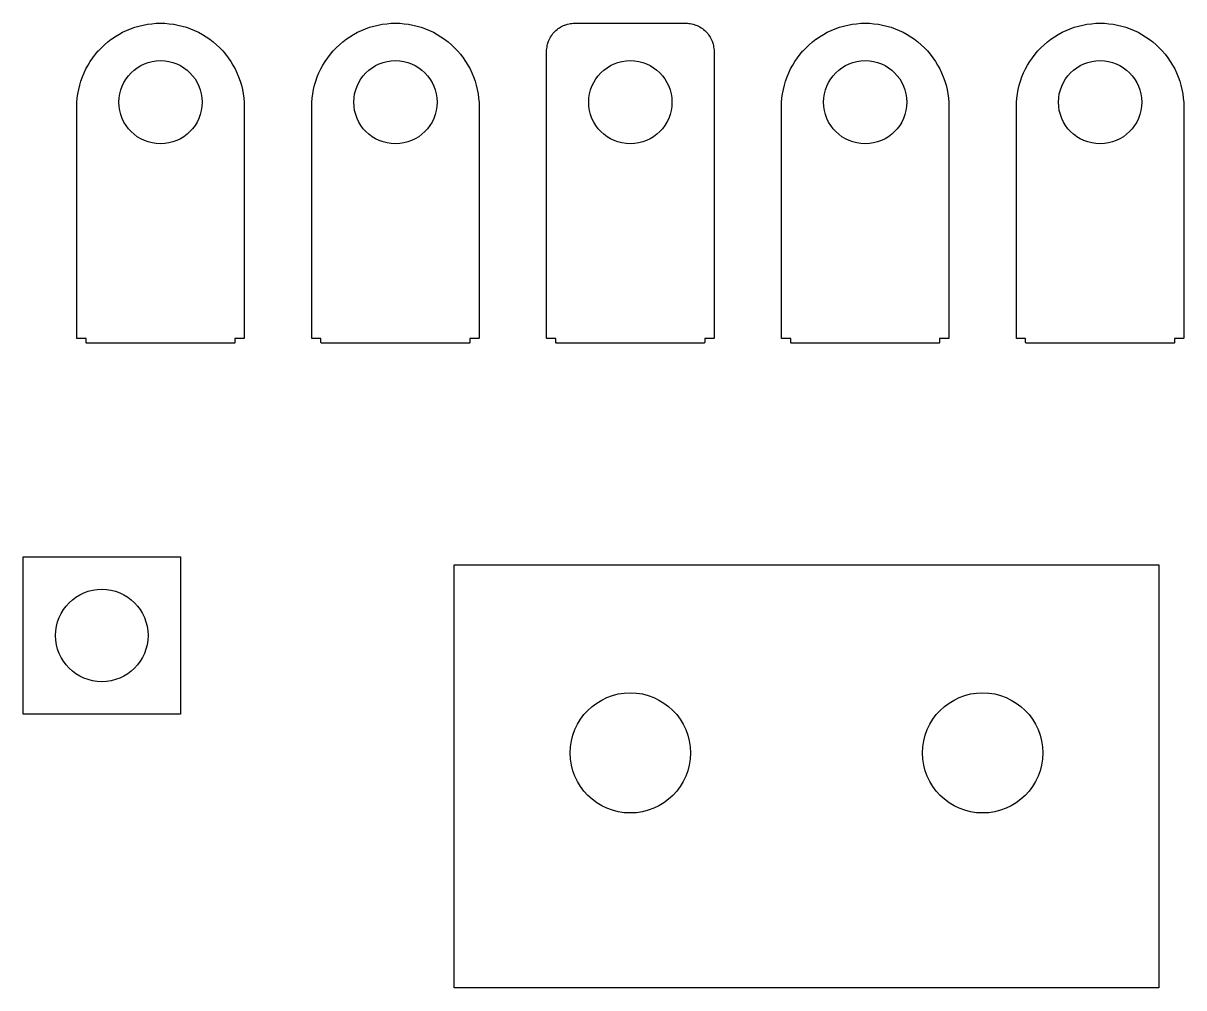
# Model space of a CAD drawing. Extents: x 2.33 to 6.14, y -4.79 to -1.74.
# Drawn here: x 3.8315 to 4.3256, y -4.795 to -4.3844 of the extents above; entities that cross this region are included whole.
import ezdxf

# ---------------------------------------------------------------- set-up
doc = ezdxf.new("R2010")
doc.units = 0
doc.header["$MEASUREMENT"] = 0
doc.layers.add('BLACK', color=7, linetype='CONTINUOUS')
doc.layers.add('WHITE', color=7, linetype='CONTINUOUS')

msp = doc.modelspace()

# ---------------------------------------------------------------- linework, layer by layer
at = {"layer": 'BLACK', "linetype": 'CONTINUOUS'}
for p, q in [((3.87381, -4.38825), (3.87551, -4.38746)), ((3.87551, -4.38746), (3.87721, -4.38675)), ((3.87551, -4.38746), (3.87551, -4.38746)), ((3.87721, -4.38675), (3.87722, -4.38674)), ((3.87722, -4.38674), (3.87899, -4.38611)), ((3.87899, -4.38611), (3.879, -4.38611)), ((3.879, -4.38611), (3.88077, -4.3856)), ((3.88077, -4.3856), (3.88078, -4.3856)), ((3.88078, -4.3856), (3.88259, -4.38516)), ((3.88259, -4.38516), (3.8826, -4.38516)), ((3.8826, -4.38516), (3.88441, -4.38481)), ((3.88441, -4.38481), (3.88442, -4.3848)), ((3.88442, -4.3848), (3.88627, -4.38457)), ((3.88627, -4.38457), (3.88628, -4.38457)), ((3.88628, -4.38457), (3.88813, -4.38441)), ((3.88813, -4.38441), (3.88815, -4.38441)), ((3.88815, -4.38441), (3.89, -4.38437)), ((3.89, -4.38437), (3.89, -4.38437)), ((3.89, -4.38437), (3.89185, -4.38441)), ((3.89185, -4.38441), (3.89187, -4.38441)), ((3.89187, -4.38441), (3.89372, -4.38457)), ((3.89372, -4.38457), (3.89373, -4.38457)), ((3.89373, -4.38457), (3.89558, -4.3848)), ((3.89558, -4.3848), (3.89559, -4.38481)), ((3.89559, -4.38481), (3.8974, -4.38516)), ((3.8974, -4.38516), (3.89741, -4.38516)), ((3.89741, -4.38516), (3.89922, -4.3856)), ((3.89922, -4.3856), (3.89923, -4.3856)), ((3.89923, -4.3856), (3.901, -4.38611)), ((3.901, -4.38611), (3.90101, -4.38611)), ((3.90101, -4.38611), (3.90278, -4.38674)), ((3.90278, -4.38674), (3.90279, -4.38675)), ((3.90279, -4.38675), (3.90449, -4.38746)), ((3.90449, -4.38746), (3.90449, -4.38746)), ((3.90449, -4.38746), (3.90619, -4.38825)), ((3.97381, -4.38825), (3.97551, -4.38746)), ((3.97551, -4.38746), (3.97721, -4.38675)), ((3.97551, -4.38746), (3.97551, -4.38746)), ((3.97721, -4.38675), (3.97722, -4.38674)), ((3.97722, -4.38674), (3.97899, -4.38611)), ((3.97899, -4.38611), (3.979, -4.38611)), ((3.979, -4.38611), (3.98077, -4.3856)), ((3.98077, -4.3856), (3.98078, -4.3856)), ((3.98078, -4.3856), (3.98259, -4.38516)), ((3.98259, -4.38516), (3.9826, -4.38516)), ((3.9826, -4.38516), (3.98441, -4.38481)), ((3.98441, -4.38481), (3.98442, -4.3848)), ((3.98442, -4.3848), (3.98627, -4.38457)), ((3.98627, -4.38457), (3.98628, -4.38457)), ((3.98628, -4.38457), (3.98813, -4.38441)), ((3.98813, -4.38441), (3.98815, -4.38441)), ((3.98815, -4.38441), (3.99, -4.38437)), ((3.99, -4.38437), (3.99, -4.38437)), ((3.99, -4.38437), (3.99185, -4.38441)), ((3.99185, -4.38441), (3.99187, -4.38441)), ((3.99187, -4.38441), (3.99372, -4.38457)), ((3.99372, -4.38457), (3.99373, -4.38457)), ((3.99373, -4.38457), (3.99558, -4.3848)), ((3.99558, -4.3848), (3.99559, -4.38481)), ((3.99559, -4.38481), (3.9974, -4.38516)), ((3.9974, -4.38516), (3.99741, -4.38516)), ((3.99741, -4.38516), (3.99922, -4.3856)), ((3.99922, -4.3856), (3.99923, -4.3856)), ((3.99923, -4.3856), (4.001, -4.38611)), ((4.001, -4.38611), (4.00101, -4.38611)), ((4.00101, -4.38611), (4.00278, -4.38674)), ((4.00278, -4.38674), (4.00279, -4.38675)), ((4.00279, -4.38675), (4.00449, -4.38746)), ((4.00449, -4.38746), (4.00449, -4.38746)), ((4.00449, -4.38746), (4.00619, -4.38825)), ((4.05746, -4.38833), (4.05833, -4.38746)), ((4.05833, -4.38746), (4.05834, -4.38745)), ((4.05834, -4.38745), (4.05881, -4.38705)), ((4.05881, -4.38705), (4.05882, -4.38705)), ((4.05882, -4.38705), (4.05933, -4.38666)), ((4.05933, -4.38666), (4.05934, -4.38665)), ((4.05934, -4.38665), (4.05985, -4.38629)), ((4.05985, -4.38629), (4.05986, -4.38629)), ((4.05986, -4.38629), (4.06037, -4.38597)), ((4.06037, -4.38597), (4.06038, -4.38597)), ((4.06038, -4.38597), (4.06149, -4.38541)), ((4.06149, -4.38541), (4.0615, -4.38541)), ((4.0615, -4.38541), (4.06205, -4.38517)), ((4.06205, -4.38517), (4.06206, -4.38517)), ((4.06206, -4.38517), (4.06324, -4.38477)), ((4.06324, -4.38477), (4.06327, -4.38477)), ((4.06327, -4.38477), (4.0639, -4.38465)), ((4.0639, -4.38465), (4.06449, -4.38453)), ((4.06449, -4.38453), (4.0645, -4.38453)), ((4.0645, -4.38453), (4.06513, -4.38445)), ((4.06513, -4.38445), (4.06572, -4.38437)), ((4.06572, -4.38437), (4.06575, -4.38437)), ((4.06575, -4.38437), (4.11425, -4.38437)), ((4.11425, -4.38437), (4.11428, -4.38437)), ((4.11428, -4.38437), (4.11487, -4.38445)), ((4.11487, -4.38445), (4.11487, -4.38445)), ((4.11487, -4.38445), (4.1155, -4.38453)), ((4.1155, -4.38453), (4.11551, -4.38453)), ((4.11551, -4.38453), (4.1161, -4.38465)), ((4.1161, -4.38465), (4.1161, -4.38465)), ((4.1161, -4.38465), (4.11673, -4.38477)), ((4.11673, -4.38477), (4.11676, -4.38477)), ((4.11676, -4.38477), (4.11794, -4.38517)), ((4.11794, -4.38517), (4.11795, -4.38517)), ((4.11795, -4.38517), (4.1185, -4.38541)), ((4.1185, -4.38541), (4.11851, -4.38541)), ((4.11851, -4.38541), (4.11962, -4.38597)), ((4.11962, -4.38597), (4.11963, -4.38597)), ((4.11963, -4.38597), (4.12014, -4.38629)), ((4.12014, -4.38629), (4.12015, -4.38629)), ((4.12015, -4.38629), (4.12066, -4.38665)), ((4.12066, -4.38665), (4.12067, -4.38666)), ((4.12067, -4.38666), (4.12118, -4.38705)), ((4.12118, -4.38705), (4.12119, -4.38705)), ((4.12119, -4.38705), (4.12166, -4.38745)), ((4.12166, -4.38745), (4.12167, -4.38746)), ((4.12167, -4.38746), (4.12254, -4.38833)), ((4.17381, -4.38825), (4.17551, -4.38746)), ((4.17551, -4.38746), (4.17721, -4.38675)), ((4.17551, -4.38746), (4.17551, -4.38746)), ((4.17721, -4.38675), (4.17722, -4.38674)), ((4.17722, -4.38674), (4.17899, -4.38611)), ((4.17899, -4.38611), (4.179, -4.38611)), ((4.179, -4.38611), (4.18077, -4.3856)), ((4.18077, -4.3856), (4.18078, -4.3856)), ((4.18078, -4.3856), (4.18259, -4.38516)), ((4.18259, -4.38516), (4.1826, -4.38516)), ((4.1826, -4.38516), (4.18441, -4.38481)), ((4.18441, -4.38481), (4.18442, -4.3848)), ((4.18442, -4.3848), (4.18627, -4.38457)), ((4.18627, -4.38457), (4.18628, -4.38457)), ((4.18628, -4.38457), (4.18813, -4.38441)), ((4.18813, -4.38441), (4.18815, -4.38441)), ((4.18815, -4.38441), (4.19, -4.38437)), ((4.19, -4.38437), (4.19, -4.38437)), ((4.19, -4.38437), (4.19185, -4.38441)), ((4.19185, -4.38441), (4.19187, -4.38441)), ((4.19187, -4.38441), (4.19372, -4.38457)), ((4.19372, -4.38457), (4.19373, -4.38457)), ((4.19373, -4.38457), (4.19558, -4.3848)), ((4.19558, -4.3848), (4.19559, -4.38481)), ((4.19559, -4.38481), (4.1974, -4.38516)), ((4.1974, -4.38516), (4.19741, -4.38516)), ((4.19741, -4.38516), (4.19922, -4.3856)), ((4.19922, -4.3856), (4.19923, -4.3856)), ((4.19923, -4.3856), (4.201, -4.38611)), ((4.201, -4.38611), (4.20101, -4.38611)), ((4.20101, -4.38611), (4.20278, -4.38674)), ((4.20278, -4.38674), (4.20279, -4.38675)), ((4.20279, -4.38675), (4.20449, -4.38746)), ((4.20449, -4.38746), (4.20449, -4.38746)), ((4.20449, -4.38746), (4.20619, -4.38825)), ((4.27381, -4.38825), (4.27551, -4.38746)), ((4.27551, -4.38746), (4.27721, -4.38675)), ((4.27551, -4.38746), (4.27551, -4.38746)), ((4.27721, -4.38675), (4.27722, -4.38674)), ((4.27722, -4.38674), (4.27899, -4.38611)), ((4.27899, -4.38611), (4.279, -4.38611)), ((4.279, -4.38611), (4.28077, -4.3856)), ((4.28077, -4.3856), (4.28078, -4.3856)), ((4.28078, -4.3856), (4.28259, -4.38516)), ((4.28259, -4.38516), (4.2826, -4.38516)), ((4.2826, -4.38516), (4.28441, -4.38481)), ((4.28441, -4.38481), (4.28442, -4.3848)), ((4.28442, -4.3848), (4.28627, -4.38457)), ((4.28627, -4.38457), (4.28628, -4.38457)), ((4.28628, -4.38457), (4.28813, -4.38441)), ((4.28813, -4.38441), (4.28815, -4.38441)), ((4.28815, -4.38441), (4.29, -4.38437)), ((4.29, -4.38437), (4.29, -4.38437)), ((4.29, -4.38437), (4.29185, -4.38441)), ((4.29185, -4.38441), (4.29187, -4.38441)), ((4.29187, -4.38441), (4.29372, -4.38457)), ((4.29372, -4.38457), (4.29373, -4.38457)), ((4.29373, -4.38457), (4.29558, -4.3848)), ((4.29558, -4.3848), (4.29559, -4.38481)), ((4.29559, -4.38481), (4.2974, -4.38516)), ((4.2974, -4.38516), (4.29741, -4.38516)), ((4.29741, -4.38516), (4.29922, -4.3856)), ((4.29922, -4.3856), (4.29923, -4.3856)), ((4.29923, -4.3856), (4.301, -4.38611)), ((4.301, -4.38611), (4.30101, -4.38611)), ((4.30101, -4.38611), (4.30278, -4.38674)), ((4.30278, -4.38674), (4.30279, -4.38675)), ((4.30279, -4.38675), (4.30449, -4.38746)), ((4.30449, -4.38746), (4.30449, -4.38746)), ((4.30449, -4.38746), (4.30619, -4.38825)), ((3.86617, -4.39351), (3.86759, -4.39233)), ((3.86759, -4.39233), (3.8676, -4.39233)), ((3.8676, -4.39233), (3.86905, -4.39118)), ((3.86905, -4.39118), (3.86906, -4.39118)), ((3.86906, -4.39118), (3.8706, -4.39011)), ((3.8706, -4.39011), (3.87061, -4.39011)), ((3.87061, -4.39011), (3.87218, -4.38916)), ((3.87218, -4.38916), (3.87219, -4.38916)), ((3.87219, -4.38916), (3.8738, -4.38825)), ((3.8738, -4.38825), (3.87381, -4.38825)), ((3.90619, -4.38825), (3.9062, -4.38825)), ((3.9062, -4.38825), (3.90781, -4.38916)), ((3.90781, -4.38916), (3.90782, -4.38916)), ((3.90782, -4.38916), (3.90939, -4.39011)), ((3.90939, -4.39011), (3.9094, -4.39011)), ((3.9094, -4.39011), (3.91094, -4.39118)), ((3.91094, -4.39118), (3.91095, -4.39118)), ((3.91095, -4.39118), (3.9124, -4.39233)), ((3.9124, -4.39233), (3.91241, -4.39233)), ((3.91241, -4.39233), (3.91383, -4.39351)), ((3.96617, -4.39351), (3.96759, -4.39233)), ((3.96759, -4.39233), (3.9676, -4.39233)), ((3.9676, -4.39233), (3.96905, -4.39118)), ((3.96905, -4.39118), (3.96906, -4.39118)), ((3.96906, -4.39118), (3.9706, -4.39011)), ((3.9706, -4.39011), (3.97061, -4.39011)), ((3.97061, -4.39011), (3.97218, -4.38916)), ((3.97218, -4.38916), (3.97219, -4.38916)), ((3.97219, -4.38916), (3.9738, -4.38825)), ((3.9738, -4.38825), (3.97381, -4.38825)), ((4.00619, -4.38825), (4.0062, -4.38825)), ((4.0062, -4.38825), (4.00781, -4.38916)), ((4.00781, -4.38916), (4.00782, -4.38916)), ((4.00782, -4.38916), (4.00939, -4.39011)), ((4.00939, -4.39011), (4.0094, -4.39011)), ((4.0094, -4.39011), (4.01094, -4.39118)), ((4.01094, -4.39118), (4.01095, -4.39118)), ((4.01095, -4.39118), (4.0124, -4.39233)), ((4.0124, -4.39233), (4.01241, -4.39233)), ((4.01241, -4.39233), (4.01383, -4.39351)), ((4.05477, -4.39324), (4.05517, -4.39206)), ((4.05517, -4.39205), (4.05541, -4.3915)), ((4.05517, -4.39206), (4.05517, -4.39205)), ((4.05541, -4.39149), (4.05597, -4.39038)), ((4.05541, -4.3915), (4.05541, -4.39149)), ((4.05597, -4.39037), (4.05629, -4.38986)), ((4.05597, -4.39038), (4.05597, -4.39037)), ((4.05629, -4.38985), (4.05665, -4.38934)), ((4.05629, -4.38986), (4.05629, -4.38985)), ((4.05665, -4.38934), (4.05666, -4.38933)), ((4.05666, -4.38933), (4.05705, -4.38882)), ((4.05705, -4.38881), (4.05745, -4.38834)), ((4.05705, -4.38882), (4.05705, -4.38881)), ((4.05745, -4.38834), (4.05746, -4.38833)), ((4.12254, -4.38833), (4.12255, -4.38834)), ((4.12255, -4.38834), (4.12295, -4.38881)), ((4.12295, -4.38881), (4.12295, -4.38882)), ((4.12295, -4.38882), (4.12334, -4.38933)), ((4.12334, -4.38933), (4.12335, -4.38934)), ((4.12335, -4.38934), (4.12371, -4.38985)), ((4.12371, -4.38985), (4.12371, -4.38986)), ((4.12371, -4.38986), (4.12403, -4.39037)), ((4.12403, -4.39037), (4.12403, -4.39038)), ((4.12403, -4.39038), (4.12459, -4.39149)), ((4.12459, -4.39149), (4.12459, -4.3915)), ((4.12459, -4.3915), (4.12483, -4.39205)), ((4.12483, -4.39205), (4.12483, -4.39206)), ((4.12483, -4.39206), (4.12523, -4.39324)), ((4.16617, -4.39351), (4.16759, -4.39233)), ((4.16759, -4.39233), (4.1676, -4.39233)), ((4.1676, -4.39233), (4.16905, -4.39118)), ((4.16905, -4.39118), (4.16906, -4.39118)), ((4.16906, -4.39118), (4.1706, -4.39011)), ((4.1706, -4.39011), (4.17061, -4.39011)), ((4.17061, -4.39011), (4.17218, -4.38916)), ((4.17218, -4.38916), (4.17219, -4.38916)), ((4.17219, -4.38916), (4.1738, -4.38825)), ((4.1738, -4.38825), (4.17381, -4.38825)), ((4.20619, -4.38825), (4.2062, -4.38825)), ((4.2062, -4.38825), (4.20781, -4.38916)), ((4.20781, -4.38916), (4.20782, -4.38916)), ((4.20782, -4.38916), (4.20939, -4.39011)), ((4.20939, -4.39011), (4.2094, -4.39011)), ((4.2094, -4.39011), (4.21094, -4.39118)), ((4.21094, -4.39118), (4.21095, -4.39118)), ((4.21095, -4.39118), (4.2124, -4.39233)), ((4.2124, -4.39233), (4.21241, -4.39233)), ((4.21241, -4.39233), (4.21383, -4.39351)), ((4.26617, -4.39351), (4.26759, -4.39233)), ((4.26759, -4.39233), (4.2676, -4.39233)), ((4.2676, -4.39233), (4.26905, -4.39118)), ((4.26905, -4.39118), (4.26906, -4.39118)), ((4.26906, -4.39118), (4.2706, -4.39011)), ((4.2706, -4.39011), (4.27061, -4.39011)), ((4.27061, -4.39011), (4.27218, -4.38916)), ((4.27218, -4.38916), (4.27219, -4.38916)), ((4.27219, -4.38916), (4.2738, -4.38825)), ((4.2738, -4.38825), (4.27381, -4.38825)), ((4.30619, -4.38825), (4.3062, -4.38825)), ((4.3062, -4.38825), (4.30781, -4.38916)), ((4.30781, -4.38916), (4.30782, -4.38916)), ((4.30782, -4.38916), (4.30939, -4.39011)), ((4.30939, -4.39011), (4.3094, -4.39011)), ((4.3094, -4.39011), (4.31094, -4.39118)), ((4.31094, -4.39118), (4.31095, -4.39118)), ((4.31095, -4.39118), (4.3124, -4.39233)), ((4.3124, -4.39233), (4.31241, -4.39233)), ((4.31241, -4.39233), (4.31383, -4.39351)), ((3.86233, -4.39759), (3.86351, -4.39617)), ((3.86351, -4.39617), (3.86352, -4.39616)), ((3.86352, -4.39616), (3.86482, -4.39482)), ((3.86482, -4.39482), (3.86616, -4.39352)), ((3.86482, -4.39482), (3.86482, -4.39482)), ((3.86616, -4.39352), (3.86617, -4.39351)), ((3.91383, -4.39351), (3.91384, -4.39352)), ((3.91384, -4.39352), (3.91518, -4.39482)), ((3.91518, -4.39482), (3.91518, -4.39482)), ((3.91518, -4.39482), (3.91648, -4.39616)), ((3.91648, -4.39616), (3.91649, -4.39617)), ((3.91649, -4.39617), (3.91767, -4.39759)), ((3.96233, -4.39759), (3.96351, -4.39617)), ((3.96351, -4.39617), (3.96352, -4.39616)), ((3.96352, -4.39616), (3.96482, -4.39482)), ((3.96482, -4.39482), (3.96616, -4.39352)), ((3.96482, -4.39482), (3.96482, -4.39482)), ((3.96616, -4.39352), (3.96617, -4.39351)), ((4.01383, -4.39351), (4.01384, -4.39352)), ((4.01384, -4.39352), (4.01518, -4.39482)), ((4.01518, -4.39482), (4.01518, -4.39482)), ((4.01518, -4.39482), (4.01648, -4.39616)), ((4.01648, -4.39616), (4.01649, -4.39617)), ((4.01649, -4.39617), (4.01767, -4.39759)), ((4.05437, -4.39572), (4.05445, -4.39513)), ((4.05437, -4.39575), (4.05437, -4.39572)), ((4.05437, -4.51843), (4.05437, -4.39575)), ((4.05445, -4.39513), (4.05453, -4.3945)), ((4.05453, -4.39449), (4.05465, -4.3939)), ((4.05453, -4.3945), (4.05453, -4.39449)), ((4.05465, -4.3939), (4.05477, -4.39327)), ((4.05477, -4.39327), (4.05477, -4.39324)), ((4.12523, -4.39324), (4.12523, -4.39327)), ((4.12523, -4.39327), (4.12535, -4.3939)), ((4.12535, -4.3939), (4.12547, -4.39449)), ((4.12547, -4.39449), (4.12547, -4.3945)), ((4.12547, -4.3945), (4.12555, -4.39513)), ((4.12555, -4.39513), (4.12563, -4.39572)), ((4.12563, -4.39572), (4.12563, -4.39575)), ((4.12563, -4.39575), (4.12563, -4.51843)), ((4.16233, -4.39759), (4.16351, -4.39617)), ((4.16351, -4.39617), (4.16352, -4.39616)), ((4.16352, -4.39616), (4.16482, -4.39482)), ((4.16482, -4.39482), (4.16616, -4.39352)), ((4.16482, -4.39482), (4.16482, -4.39482)), ((4.16616, -4.39352), (4.16617, -4.39351)), ((4.21383, -4.39351), (4.21384, -4.39352)), ((4.21384, -4.39352), (4.21518, -4.39482)), ((4.21518, -4.39482), (4.21518, -4.39482)), ((4.21518, -4.39482), (4.21648, -4.39616)), ((4.21648, -4.39616), (4.21649, -4.39617)), ((4.21649, -4.39617), (4.21767, -4.39759)), ((4.26233, -4.39759), (4.26351, -4.39617)), ((4.26351, -4.39617), (4.26352, -4.39616)), ((4.26352, -4.39616), (4.26482, -4.39482)), ((4.26482, -4.39482), (4.26616, -4.39352)), ((4.26482, -4.39482), (4.26482, -4.39482)), ((4.26616, -4.39352), (4.26617, -4.39351)), ((4.31383, -4.39351), (4.31384, -4.39352)), ((4.31384, -4.39352), (4.31518, -4.39482)), ((4.31518, -4.39482), (4.31518, -4.39482)), ((4.31518, -4.39482), (4.31648, -4.39616)), ((4.31648, -4.39616), (4.31649, -4.39617)), ((4.31649, -4.39617), (4.31767, -4.39759)), ((3.85825, -4.4038), (3.85916, -4.40219)), ((3.85916, -4.40218), (3.86011, -4.40061)), ((3.85916, -4.40219), (3.85916, -4.40218)), ((3.86011, -4.4006), (3.86118, -4.39906)), ((3.86011, -4.40061), (3.86011, -4.4006)), ((3.86118, -4.39905), (3.86233, -4.3976)), ((3.86118, -4.39906), (3.86118, -4.39905)), ((3.86233, -4.3976), (3.86233, -4.39759)), ((3.91767, -4.39759), (3.91767, -4.3976)), ((3.91767, -4.3976), (3.91882, -4.39905)), ((3.91882, -4.39905), (3.91882, -4.39906)), ((3.91882, -4.39906), (3.91989, -4.4006)), ((3.91989, -4.4006), (3.91989, -4.40061)), ((3.91989, -4.40061), (3.92084, -4.40218)), ((3.92084, -4.40218), (3.92084, -4.40219)), ((3.92084, -4.40219), (3.92175, -4.4038)), ((3.95825, -4.4038), (3.95916, -4.40219)), ((3.95916, -4.40218), (3.96011, -4.40061)), ((3.95916, -4.40219), (3.95916, -4.40218)), ((3.96011, -4.4006), (3.96118, -4.39906)), ((3.96011, -4.40061), (3.96011, -4.4006)), ((3.96118, -4.39905), (3.96233, -4.3976)), ((3.96118, -4.39906), (3.96118, -4.39905)), ((3.96233, -4.3976), (3.96233, -4.39759)), ((4.01767, -4.39759), (4.01767, -4.3976)), ((4.01767, -4.3976), (4.01882, -4.39905)), ((4.01882, -4.39905), (4.01882, -4.39906)), ((4.01882, -4.39906), (4.01989, -4.4006)), ((4.01989, -4.4006), (4.01989, -4.40061)), ((4.01989, -4.40061), (4.02084, -4.40218)), ((4.02084, -4.40218), (4.02084, -4.40219)), ((4.02084, -4.40219), (4.02175, -4.4038)), ((4.15825, -4.4038), (4.15916, -4.40219)), ((4.15916, -4.40218), (4.16011, -4.40061)), ((4.15916, -4.40219), (4.15916, -4.40218)), ((4.16011, -4.4006), (4.16118, -4.39906)), ((4.16011, -4.40061), (4.16011, -4.4006)), ((4.16118, -4.39905), (4.16233, -4.3976)), ((4.16118, -4.39906), (4.16118, -4.39905)), ((4.16233, -4.3976), (4.16233, -4.39759)), ((4.21767, -4.39759), (4.21767, -4.3976)), ((4.21767, -4.3976), (4.21882, -4.39905)), ((4.21882, -4.39905), (4.21882, -4.39906)), ((4.21882, -4.39906), (4.21989, -4.4006)), ((4.21989, -4.4006), (4.21989, -4.40061)), ((4.21989, -4.40061), (4.22084, -4.40218)), ((4.22084, -4.40218), (4.22084, -4.40219)), ((4.22084, -4.40219), (4.22175, -4.4038)), ((4.25825, -4.4038), (4.25916, -4.40219)), ((4.25916, -4.40218), (4.26011, -4.40061)), ((4.25916, -4.40219), (4.25916, -4.40218)), ((4.26011, -4.4006), (4.26118, -4.39906)), ((4.26011, -4.40061), (4.26011, -4.4006)), ((4.26118, -4.39905), (4.26233, -4.3976)), ((4.26118, -4.39906), (4.26118, -4.39905)), ((4.26233, -4.3976), (4.26233, -4.39759)), ((4.31767, -4.39759), (4.31767, -4.3976)), ((4.31767, -4.3976), (4.31882, -4.39905)), ((4.31882, -4.39905), (4.31882, -4.39906)), ((4.31882, -4.39906), (4.31989, -4.4006)), ((4.31989, -4.4006), (4.31989, -4.40061)), ((4.31989, -4.40061), (4.32084, -4.40218)), ((4.32084, -4.40218), (4.32084, -4.40219)), ((4.32084, -4.40219), (4.32175, -4.4038)), ((3.85611, -4.40899), (3.85674, -4.40722)), ((3.85674, -4.40722), (3.85675, -4.40721)), ((3.85675, -4.40721), (3.85746, -4.40551)), ((3.85746, -4.40551), (3.85825, -4.40381)), ((3.85746, -4.40551), (3.85746, -4.40551)), ((3.85825, -4.40381), (3.85825, -4.4038)), ((3.92175, -4.4038), (3.92175, -4.40381)), ((3.92175, -4.40381), (3.92254, -4.40551)), ((3.92254, -4.40551), (3.92254, -4.40551)), ((3.92254, -4.40551), (3.92325, -4.40721)), ((3.92325, -4.40721), (3.92326, -4.40722)), ((3.92326, -4.40722), (3.92389, -4.40899)), ((3.95611, -4.40899), (3.95674, -4.40722)), ((3.95674, -4.40722), (3.95675, -4.40721)), ((3.95675, -4.40721), (3.95746, -4.40551)), ((3.95746, -4.40551), (3.95825, -4.40381)), ((3.95746, -4.40551), (3.95746, -4.40551)), ((3.95825, -4.40381), (3.95825, -4.4038)), ((4.02175, -4.4038), (4.02175, -4.40381)), ((4.02175, -4.40381), (4.02254, -4.40551)), ((4.02254, -4.40551), (4.02254, -4.40551)), ((4.02254, -4.40551), (4.02325, -4.40721)), ((4.02325, -4.40721), (4.02326, -4.40722)), ((4.02326, -4.40722), (4.02389, -4.40899)), ((4.15611, -4.40899), (4.15674, -4.40722)), ((4.15674, -4.40722), (4.15675, -4.40721)), ((4.15675, -4.40721), (4.15746, -4.40551)), ((4.15746, -4.40551), (4.15825, -4.40381)), ((4.15746, -4.40551), (4.15746, -4.40551)), ((4.15825, -4.40381), (4.15825, -4.4038)), ((4.22175, -4.4038), (4.22175, -4.40381)), ((4.22175, -4.40381), (4.22254, -4.40551)), ((4.22254, -4.40551), (4.22254, -4.40551)), ((4.22254, -4.40551), (4.22325, -4.40721)), ((4.22325, -4.40721), (4.22326, -4.40722)), ((4.22326, -4.40722), (4.22389, -4.40899)), ((4.25611, -4.40899), (4.25674, -4.40722)), ((4.25674, -4.40722), (4.25675, -4.40721)), ((4.25675, -4.40721), (4.25746, -4.40551)), ((4.25746, -4.40551), (4.25825, -4.40381)), ((4.25746, -4.40551), (4.25746, -4.40551)), ((4.25825, -4.40381), (4.25825, -4.4038)), ((4.32175, -4.4038), (4.32175, -4.40381)), ((4.32175, -4.40381), (4.32254, -4.40551)), ((4.32254, -4.40551), (4.32254, -4.40551)), ((4.32254, -4.40551), (4.32325, -4.40721)), ((4.32325, -4.40721), (4.32326, -4.40722)), ((4.32326, -4.40722), (4.32389, -4.40899)), ((3.85516, -4.41259), (3.8556, -4.41078)), ((3.8556, -4.41077), (3.85611, -4.409)), ((3.8556, -4.41078), (3.8556, -4.41077)), ((3.85611, -4.409), (3.85611, -4.40899)), ((3.92389, -4.40899), (3.92389, -4.409)), ((3.92389, -4.409), (3.9244, -4.41077)), ((3.9244, -4.41077), (3.9244, -4.41078)), ((3.9244, -4.41078), (3.92484, -4.41259)), ((3.95516, -4.41259), (3.9556, -4.41078)), ((3.9556, -4.41077), (3.95611, -4.409)), ((3.9556, -4.41078), (3.9556, -4.41077)), ((3.95611, -4.409), (3.95611, -4.40899)), ((4.02389, -4.40899), (4.02389, -4.409)), ((4.02389, -4.409), (4.0244, -4.41077)), ((4.0244, -4.41077), (4.0244, -4.41078)), ((4.0244, -4.41078), (4.02484, -4.41259)), ((4.15516, -4.41259), (4.1556, -4.41078)), ((4.1556, -4.41077), (4.15611, -4.409)), ((4.1556, -4.41078), (4.1556, -4.41077)), ((4.15611, -4.409), (4.15611, -4.40899)), ((4.22389, -4.40899), (4.22389, -4.409)), ((4.22389, -4.409), (4.2244, -4.41077)), ((4.2244, -4.41077), (4.2244, -4.41078)), ((4.2244, -4.41078), (4.22484, -4.41259)), ((4.25516, -4.41259), (4.2556, -4.41078)), ((4.2556, -4.41077), (4.25611, -4.409)), ((4.2556, -4.41078), (4.2556, -4.41077)), ((4.25611, -4.409), (4.25611, -4.40899)), ((4.32389, -4.40899), (4.32389, -4.409)), ((4.32389, -4.409), (4.3244, -4.41077)), ((4.3244, -4.41077), (4.3244, -4.41078)), ((4.3244, -4.41078), (4.32484, -4.41259)), ((3.85441, -4.41813), (3.85457, -4.41628)), ((3.85457, -4.41627), (3.8548, -4.41442)), ((3.85457, -4.41628), (3.85457, -4.41627)), ((3.8548, -4.41442), (3.85481, -4.41441)), ((3.85481, -4.41441), (3.85516, -4.4126)), ((3.85516, -4.4126), (3.85516, -4.41259)), ((3.92484, -4.41259), (3.92484, -4.4126)), ((3.92484, -4.4126), (3.92519, -4.41441)), ((3.92519, -4.41441), (3.9252, -4.41442)), ((3.9252, -4.41442), (3.92543, -4.41627)), ((3.92543, -4.41627), (3.92543, -4.41628)), ((3.92543, -4.41628), (3.92559, -4.41813)), ((3.95441, -4.41813), (3.95457, -4.41628)), ((3.95457, -4.41627), (3.9548, -4.41442)), ((3.95457, -4.41628), (3.95457, -4.41627)), ((3.9548, -4.41442), (3.95481, -4.41441)), ((3.95481, -4.41441), (3.95516, -4.4126)), ((3.95516, -4.4126), (3.95516, -4.41259)), ((4.02484, -4.41259), (4.02484, -4.4126)), ((4.02484, -4.4126), (4.02519, -4.41441)), ((4.02519, -4.41441), (4.0252, -4.41442)), ((4.0252, -4.41442), (4.02543, -4.41627)), ((4.02543, -4.41627), (4.02543, -4.41628)), ((4.02543, -4.41628), (4.02559, -4.41813)), ((4.15441, -4.41813), (4.15457, -4.41628)), ((4.15457, -4.41627), (4.1548, -4.41442)), ((4.15457, -4.41628), (4.15457, -4.41627)), ((4.1548, -4.41442), (4.15481, -4.41441)), ((4.15481, -4.41441), (4.15516, -4.4126)), ((4.15516, -4.4126), (4.15516, -4.41259)), ((4.22484, -4.41259), (4.22484, -4.4126)), ((4.22484, -4.4126), (4.22519, -4.41441)), ((4.22519, -4.41441), (4.2252, -4.41442)), ((4.2252, -4.41442), (4.22543, -4.41627)), ((4.22543, -4.41627), (4.22543, -4.41628)), ((4.22543, -4.41628), (4.22559, -4.41813)), ((4.25441, -4.41813), (4.25457, -4.41628)), ((4.25457, -4.41627), (4.2548, -4.41442)), ((4.25457, -4.41628), (4.25457, -4.41627)), ((4.2548, -4.41442), (4.25481, -4.41441)), ((4.25481, -4.41441), (4.25516, -4.4126)), ((4.25516, -4.4126), (4.25516, -4.41259)), ((4.32484, -4.41259), (4.32484, -4.4126)), ((4.32484, -4.4126), (4.32519, -4.41441)), ((4.32519, -4.41441), (4.3252, -4.41442)), ((4.3252, -4.41442), (4.32543, -4.41627)), ((4.32543, -4.41627), (4.32543, -4.41628)), ((4.32543, -4.41628), (4.32559, -4.41813)), ((3.85437, -4.42), (3.85441, -4.41815)), ((3.85437, -4.51843), (3.85437, -4.42)), ((3.85437, -4.42), (3.85437, -4.42)), ((3.85441, -4.41815), (3.85441, -4.41813)), ((3.92559, -4.41813), (3.92559, -4.41815)), ((3.92559, -4.41815), (3.92563, -4.42)), ((3.92563, -4.42), (3.92563, -4.42)), ((3.92563, -4.42), (3.92563, -4.51843)), ((3.95437, -4.42), (3.95441, -4.41815)), ((3.95437, -4.51843), (3.95437, -4.42)), ((3.95437, -4.42), (3.95437, -4.42)), ((3.95441, -4.41815), (3.95441, -4.41813)), ((4.02559, -4.41813), (4.02559, -4.41815)), ((4.02559, -4.41815), (4.02563, -4.42)), ((4.02563, -4.42), (4.02563, -4.42)), ((4.02563, -4.42), (4.02563, -4.51843)), ((4.15437, -4.42), (4.15441, -4.41815)), ((4.15437, -4.51843), (4.15437, -4.42)), ((4.15437, -4.42), (4.15437, -4.42)), ((4.15441, -4.41815), (4.15441, -4.41813)), ((4.22559, -4.41813), (4.22559, -4.41815)), ((4.22559, -4.41815), (4.22563, -4.42)), ((4.22563, -4.42), (4.22563, -4.42)), ((4.22563, -4.42), (4.22563, -4.51843)), ((4.25437, -4.42), (4.25441, -4.41815)), ((4.25437, -4.51843), (4.25437, -4.42)), ((4.25437, -4.42), (4.25437, -4.42)), ((4.25441, -4.41815), (4.25441, -4.41813)), ((4.32559, -4.41813), (4.32559, -4.41815)), ((4.32559, -4.41815), (4.32563, -4.42)), ((4.32563, -4.42), (4.32563, -4.42)), ((4.32563, -4.42), (4.32563, -4.51843)), ((3.85443, -4.51856), (3.85437, -4.51843)), ((3.85457, -4.51862), (3.85443, -4.51856)), ((3.85831, -4.51862), (3.85457, -4.51862)), ((3.85831, -4.52036), (3.85831, -4.51862)), ((3.85836, -4.5205), (3.85831, -4.52036)), ((3.8585, -4.52056), (3.85836, -4.5205)), ((3.9215, -4.52056), (3.8585, -4.52056)), ((3.92164, -4.5205), (3.9215, -4.52056)), ((3.92169, -4.52036), (3.92164, -4.5205)), ((3.92543, -4.51862), (3.92169, -4.51862)), ((3.92169, -4.51862), (3.92169, -4.52036)), ((3.92557, -4.51856), (3.92543, -4.51862)), ((3.92563, -4.51843), (3.92557, -4.51856)), ((3.95443, -4.51856), (3.95437, -4.51843)), ((3.95457, -4.51862), (3.95443, -4.51856)), ((3.95831, -4.51862), (3.95457, -4.51862)), ((3.95831, -4.52036), (3.95831, -4.51862)), ((3.95836, -4.5205), (3.95831, -4.52036)), ((3.9585, -4.52056), (3.95836, -4.5205)), ((4.0215, -4.52056), (3.9585, -4.52056)), ((4.02164, -4.5205), (4.0215, -4.52056)), ((4.02169, -4.52036), (4.02164, -4.5205)), ((4.02543, -4.51862), (4.02169, -4.51862)), ((4.02169, -4.51862), (4.02169, -4.52036)), ((4.02557, -4.51856), (4.02543, -4.51862)), ((4.02563, -4.51843), (4.02557, -4.51856)), ((4.05443, -4.51856), (4.05437, -4.51843)), ((4.05457, -4.51862), (4.05443, -4.51856)), ((4.05831, -4.51862), (4.05457, -4.51862)), ((4.05831, -4.52036), (4.05831, -4.51862)), ((4.05836, -4.5205), (4.05831, -4.52036)), ((4.0585, -4.52056), (4.05836, -4.5205)), ((4.1215, -4.52056), (4.0585, -4.52056)), ((4.12164, -4.5205), (4.1215, -4.52056)), ((4.12169, -4.52036), (4.12164, -4.5205)), ((4.12543, -4.51862), (4.12169, -4.51862)), ((4.12169, -4.51862), (4.12169, -4.52036)), ((4.12557, -4.51856), (4.12543, -4.51862)), ((4.12563, -4.51843), (4.12557, -4.51856)), ((4.15443, -4.51856), (4.15437, -4.51843)), ((4.15457, -4.51862), (4.15443, -4.51856)), ((4.15831, -4.51862), (4.15457, -4.51862)), ((4.15831, -4.52036), (4.15831, -4.51862)), ((4.15836, -4.5205), (4.15831, -4.52036)), ((4.1585, -4.52056), (4.15836, -4.5205)), ((4.2215, -4.52056), (4.1585, -4.52056)), ((4.22164, -4.5205), (4.2215, -4.52056)), ((4.22169, -4.52036), (4.22164, -4.5205)), ((4.22543, -4.51862), (4.22169, -4.51862)), ((4.22169, -4.51862), (4.22169, -4.52036)), ((4.22557, -4.51856), (4.22543, -4.51862)), ((4.22563, -4.51843), (4.22557, -4.51856)), ((4.25443, -4.51856), (4.25437, -4.51843)), ((4.25457, -4.51862), (4.25443, -4.51856)), ((4.25831, -4.51862), (4.25457, -4.51862)), ((4.25831, -4.52036), (4.25831, -4.51862)), ((4.25836, -4.5205), (4.25831, -4.52036)), ((4.2585, -4.52056), (4.25836, -4.5205)), ((4.3215, -4.52056), (4.2585, -4.52056)), ((4.32164, -4.5205), (4.3215, -4.52056)), ((4.32169, -4.52036), (4.32164, -4.5205)), ((4.32543, -4.51862), (4.32169, -4.51862)), ((4.32169, -4.51862), (4.32169, -4.52036)), ((4.32557, -4.51856), (4.32543, -4.51862)), ((4.32563, -4.51843), (4.32557, -4.51856)), ((3.83154, -4.67846), (3.83154, -4.61154)), ((3.83154, -4.61154), (3.89846, -4.61154)), ((3.89846, -4.61154), (3.89846, -4.67846)), ((4.015, -4.795), (4.015, -4.615)), ((4.015, -4.615), (4.315, -4.615)), ((4.315, -4.615), (4.315, -4.795)), ((3.89846, -4.67846), (3.83154, -4.67846)), ((4.315, -4.795), (4.015, -4.795))]:
    msp.add_line(p, q, dxfattribs=at)
at = {"layer": 'WHITE'}
for centre, radius in [((3.89, -4.418), 0.01772), ((3.99, -4.418), 0.01772), ((4.09, -4.418), 0.01772), ((4.19, -4.418), 0.01772), ((4.29, -4.418), 0.01772), ((3.865, -4.645), 0.01969), ((4.09, -4.695), 0.02559), ((4.24, -4.695), 0.02559)]:
    msp.add_circle(centre, radius, dxfattribs=at)

doc.saveas('drawing.dxf')
